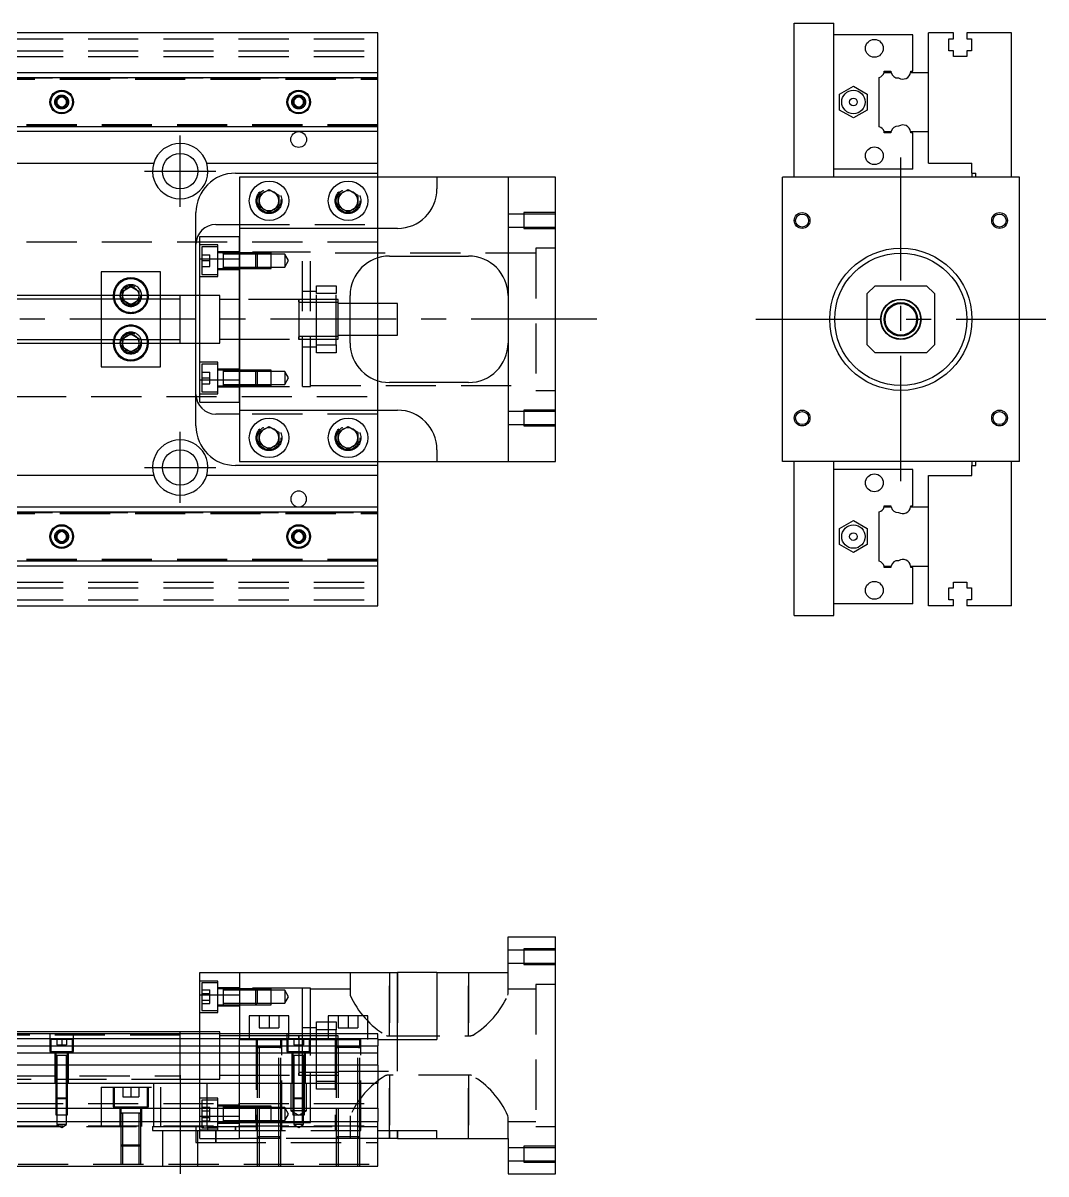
# Model space of a CAD drawing. Extents: x -12 to 509, y -257 to 77.
# Drawn here: x 250.2 to 509.2, y -216.3 to 75 of the extents above; entities that cross this region are included whole.
import ezdxf

# ---------------------------------------------------------------- set-up
doc = ezdxf.new("R2010")
doc.units = 0
doc.linetypes.add('CENTER', pattern=[50.8, 31.75, -6.35, 6.35, -6.35])
doc.linetypes.add('DASHED', pattern=[19.05, 12.7, -6.35])
doc.layers.get('0').update_dxf_attribs({"linetype": 'CONTINUOUS'})
doc.layers.add('CENTER', color=1, linetype='CENTER')

msp = doc.modelspace()

# ---------------------------------------------------------------- linework, layer by layer
at = {"color": 7, "linetype": 'CONTINUOUS'}
for p, q in [((445.44, 75), (455.44, 75)), ((445.44, 36), (445.44, 75)), ((455.44, 36), (455.44, 75)), ((340, 72.5), (245, 72.5)), ((340, 62.5), (340, 72.5)), ((475.44, 72), (455.44, 72)), ((475.44, 62.8), (475.44, 72)), ((479.44, 62.5), (479.44, 72.5)), ((485.74, 72.5), (479.44, 72.5)), ((484.59, 71), (485.74, 71)), ((484.59, 68), (484.59, 71)), ((485.74, 71), (485.74, 72.5)), ((489.14, 72.5), (489.14, 71)), ((500.44, 72.5), (489.14, 72.5)), ((489.14, 71), (490.29, 71)), ((490.29, 71), (490.29, 68)), ((500.44, 36), (500.44, 72.5)), ((485.74, 68), (484.59, 68)), ((485.74, 66.5), (485.74, 68)), ((489.14, 68), (489.14, 66.5)), ((490.29, 68), (489.14, 68)), ((489.14, 66.5), (485.74, 66.5)), ((245, 62.5), (340, 62.5)), ((245, 61.25), (340, 61.25)), ((340, 61.25), (340, 62.5)), ((340, 48.75), (340, 61.25)), ((466.94, 48.75), (466.94, 61.25)), ((468.19, 62.5), (469.96, 62.5)), ((468.23, 62.8), (469.94, 62.8)), ((474.91, 62.5), (479.44, 62.5)), ((474.94, 62.8), (475.44, 62.8)), ((479.44, 47.5), (479.44, 62.5)), ((479.44, 47.5), (479.44, 62.5)), ((456.94, 57.02), (460.44, 59.04)), ((460.44, 59.04), (463.94, 57.02)), ((258.75, 55.72), (260, 56.44)), ((258.75, 54.28), (258.75, 55.72)), ((260, 56.44), (261.25, 55.72)), ((261.25, 55.72), (261.25, 54.28)), ((318.75, 55.72), (320, 56.44)), ((318.75, 54.28), (318.75, 55.72)), ((320, 56.44), (321.25, 55.72)), ((321.25, 55.72), (321.25, 54.28)), ((456.94, 52.98), (456.94, 57.02)), ((463.94, 57.02), (463.94, 52.98)), ((260, 53.56), (258.75, 54.28)), ((261.25, 54.28), (260, 53.56)), ((320, 53.56), (318.75, 54.28)), ((321.25, 54.28), (320, 53.56)), ((460.44, 50.96), (456.94, 52.98)), ((463.94, 52.98), (460.44, 50.96)), ((340, 48.75), (245, 48.75)), ((340, 47.5), (245, 47.5)), ((340, 47.5), (340, 48.75)), ((340, 39.5), (340, 47.5)), ((468.19, 47.5), (469.96, 47.5)), ((469.94, 47.2), (468.23, 47.2)), ((474.91, 47.5), (479.44, 47.5)), ((475.44, 47.2), (474.94, 47.2)), ((475.44, 38), (475.44, 47.2)), ((479.44, 39.5), (479.44, 47.5)), ((245, 39.5), (283.29, 39.5)), ((296.71, 39.5), (340, 39.5)), ((340, 37), (340, 39.5)), ((475.44, 38), (455.44, 38)), ((479.44, 39.5), (490.44, 39.5)), ((490.44, 37), (490.44, 39.5)), ((304, 37), (340, 37)), ((305, 36), (305, 23)), ((355, 36), (305, 36)), ((340, 36), (340, 37)), ((355, 36), (355, 33)), ((373, 36), (355, 36)), ((373, 36), (373, -36)), ((385, 36), (373, 36)), ((385, -36), (385, 36)), ((442.44, -36), (442.44, 36)), ((502.44, 36), (442.44, 36)), ((490.44, 37), (491.44, 37)), ((490.44, 37), (490.44, 36)), ((491.44, 36), (491.44, 37)), ((502.44, -36), (502.44, 36)), ((310, 31.44), (312.5, 32.89)), ((312.5, 32.89), (315, 31.44)), ((330, 31.44), (332.5, 32.89)), ((332.5, 32.89), (335, 31.44)), ((310, 28.56), (310, 31.44)), ((315, 31.44), (315, 28.56)), ((330, 28.56), (330, 31.44)), ((335, 31.44), (335, 28.56)), ((294, 6), (294, 27)), ((312.5, 27.11), (310, 28.56)), ((315, 28.56), (312.5, 27.11)), ((332.5, 27.11), (330, 28.56)), ((335, 28.56), (332.5, 27.11)), ((299, 24), (305, 24)), ((295, 15.33), (295, 21)), ((295, 21), (305, 21)), ((305, 23), (305, 15.33)), ((345, 23), (305, 23)), ((295, 15.33), (305, 15.33)), ((295, -15.33), (295, 15.33)), ((305, -15.33), (305, 15.33)), ((305, 15.33), (305, -15.33)), ((340, 4), (340, 15.54)), ((343, 16), (363, 16)), ((270, 12), (270, 6)), ((285, 12), (270, 12)), ((285, 6), (285, 12)), ((290, 6), (245, 6)), ((275.5, 7.15), (277.5, 8.31)), ((275.5, 6), (275.5, 7.15)), ((277.5, 8.31), (279.5, 7.15)), ((279.5, 7.15), (279.5, 6)), ((290, -6), (290, 6)), ((290, 6), (290, 6)), ((295, 6), (290, 6)), ((290, 6), (290, 6)), ((333, -6), (333, 6)), ((465.94, 8.5), (463.94, 6.5)), ((463.94, -6.5), (463.94, 6.5)), ((465.94, 8.5), (478.94, 8.5)), ((480.94, 6.5), (478.94, 8.5)), ((480.94, 6.5), (480.94, -6.5)), ((345, 4), (333, 4)), ((345, 0), (345, 4)), ((345, -4), (345, 0)), ((333, -4), (345, -4)), ((340, -15.54), (340, -4)), ((245, -6), (290, -6)), ((270, -6), (270, -12)), ((275.5, -7.15), (275.5, -6)), ((277.5, -8.31), (275.5, -7.15)), ((279.5, -7.15), (277.5, -8.31)), ((279.5, -6), (279.5, -7.15)), ((285, -12), (285, -6)), ((290, -6), (290, -6)), ((290, -6), (290, -6)), ((290, -6), (295, -6)), ((294, -27), (294, -6)), ((463.94, -6.5), (465.94, -8.5)), ((478.94, -8.5), (465.94, -8.5)), ((478.94, -8.5), (480.94, -6.5)), ((270, -12), (285, -12)), ((295, -15.33), (305, -15.33)), ((295, -21), (295, -15.33)), ((305, -15.33), (305, -23)), ((363, -16), (343, -16)), ((295, -21), (305, -21)), ((305, -23), (345, -23)), ((305, -23), (305, -36)), ((305, -24), (299, -24)), ((310, -28.56), (312.5, -27.11)), ((310, -31.44), (310, -28.56)), ((312.5, -27.11), (315, -28.56)), ((315, -28.56), (315, -31.44)), ((330, -28.56), (332.5, -27.11)), ((330, -31.44), (330, -28.56)), ((332.5, -27.11), (335, -28.56)), ((335, -28.56), (335, -31.44)), ((312.5, -32.89), (310, -31.44)), ((315, -31.44), (312.5, -32.89)), ((332.5, -32.89), (330, -31.44)), ((335, -31.44), (332.5, -32.89)), ((355, -33), (355, -36)), ((340, -37), (304, -37)), ((305, -36), (355, -36)), ((340, -37), (340, -36)), ((340, -39.5), (340, -37)), ((355, -36), (373, -36)), ((373, -36), (385, -36)), ((502.44, -36), (442.44, -36)), ((445.44, -75), (445.44, -36)), ((455.44, -75), (455.44, -36)), ((490.44, -36), (490.44, -37)), ((490.44, -39.5), (490.44, -37)), ((490.44, -37), (491.44, -37)), ((491.44, -37), (491.44, -36)), ((500.44, -72.5), (500.44, -36)), ((283.29, -39.5), (245, -39.5)), ((340, -39.5), (296.71, -39.5)), ((340, -47.5), (340, -39.5)), ((475.44, -38), (455.44, -38)), ((475.44, -47.2), (475.44, -38)), ((479.44, -47.5), (479.44, -39.5)), ((479.44, -39.5), (490.44, -39.5)), ((245, -47.5), (340, -47.5)), ((245, -48.75), (340, -48.75)), ((340, -48.75), (340, -47.5)), ((340, -61.25), (340, -48.75)), ((466.94, -61.25), (466.94, -48.75)), ((468.19, -47.5), (469.96, -47.5)), ((468.23, -47.2), (469.94, -47.2)), ((474.91, -47.5), (479.44, -47.5)), ((474.94, -47.2), (475.44, -47.2)), ((479.44, -62.5), (479.44, -47.5)), ((479.44, -62.5), (479.44, -47.5)), ((456.94, -52.98), (460.44, -50.96)), ((460.44, -50.96), (463.94, -52.98)), ((258.75, -54.28), (260, -53.56)), ((258.75, -55.72), (258.75, -54.28)), ((260, -53.56), (261.25, -54.28)), ((261.25, -54.28), (261.25, -55.72)), ((318.75, -54.28), (320, -53.56)), ((318.75, -55.72), (318.75, -54.28)), ((320, -53.56), (321.25, -54.28)), ((321.25, -54.28), (321.25, -55.72)), ((456.94, -57.02), (456.94, -52.98)), ((463.94, -52.98), (463.94, -57.02)), ((260, -56.44), (258.75, -55.72)), ((261.25, -55.72), (260, -56.44)), ((320, -56.44), (318.75, -55.72)), ((321.25, -55.72), (320, -56.44)), ((460.44, -59.04), (456.94, -57.02)), ((463.94, -57.02), (460.44, -59.04)), ((340, -61.25), (245, -61.25)), ((340, -62.5), (245, -62.5)), ((340, -62.5), (340, -61.25)), ((340, -72.5), (340, -62.5)), ((468.19, -62.5), (469.96, -62.5)), ((469.94, -62.8), (468.23, -62.8)), ((474.91, -62.5), (479.44, -62.5)), ((475.44, -62.8), (474.94, -62.8)), ((475.44, -72), (475.44, -62.8)), ((479.44, -72.5), (479.44, -62.5)), ((485.74, -66.5), (489.14, -66.5)), ((485.74, -68), (485.74, -66.5)), ((489.14, -66.5), (489.14, -68)), ((484.59, -68), (485.74, -68)), ((484.59, -71), (484.59, -68)), ((489.14, -68), (490.29, -68)), ((490.29, -68), (490.29, -71)), ((245, -72.5), (340, -72.5)), ((475.44, -72), (455.44, -72)), ((485.74, -72.5), (479.44, -72.5)), ((485.74, -71), (484.59, -71)), ((485.74, -72.5), (485.74, -71)), ((489.14, -71), (489.14, -72.5)), ((490.29, -71), (489.14, -71)), ((500.44, -72.5), (489.14, -72.5)), ((445.44, -75), (455.44, -75)), ((373, -165.35), (373, -156.35)), ((373, -156.35), (385, -156.35)), ((385, -216.35), (385, -156.35)), ((295, -171.02), (295, -165.35)), ((295, -165.35), (305, -165.35)), ((305, -165.35), (345, -165.35)), ((305, -165.35), (305, -180.85)), ((345, -182.35), (345, -165.35)), ((355, -165.35), (345, -165.35)), ((355, -165.35), (355, -182.35)), ((355, -165.35), (373, -165.35)), ((295, -180.85), (295, -171.02)), ((295, -171.02), (305, -171.02)), ((317.5, -176.35), (307.5, -176.35)), ((307.5, -176.35), (307.5, -180.85)), ((317.5, -180.85), (317.5, -176.35)), ((337.5, -176.35), (327.5, -176.35)), ((327.5, -176.35), (327.5, -180.85)), ((337.5, -180.85), (337.5, -176.35)), ((290, -180.35), (240.5, -180.35)), ((290, -180.85), (290, -180.35)), ((290, -180.35), (290, -180.35)), ((295, -180.35), (290, -180.35)), ((290, -180.35), (290, -180.35)), ((340, -180.85), (240.5, -180.85)), ((340, -182.1), (240.5, -182.1)), ((321, -182.1), (320, -182.1)), ((324.5, -182.1), (321, -182.1)), ((327.5, -182.1), (324.5, -182.1)), ((329.5, -182.1), (327.5, -182.1)), ((330, -182.1), (329.5, -182.1)), ((340, -182.1), (340, -180.85)), ((340, -182.1), (340, -183.88)), ((340, -182.35), (355, -182.35)), ((240.5, -183.88), (340, -183.88)), ((340, -185.77), (240.5, -185.77)), ((340, -185.77), (340, -183.88)), ((340, -188.83), (340, -185.77)), ((340, -188.83), (240.5, -188.83)), ((340, -188.83), (340, -193.35)), ((0, -193.35), (340, -193.35)), ((340, -199.65), (340, -193.35)), ((0, -199.65), (340, -199.65)), ((340, -199.65), (340, -203.05)), ((0, -203.05), (340, -203.05)), ((340, -214.35), (340, -203.05)), ((340, -205.35), (355, -205.35)), ((345, -207.35), (345, -205.35)), ((355, -207.35), (355, -205.35)), ((345, -207.35), (340, -207.35)), ((345, -207.35), (355, -207.35)), ((355, -207.35), (373, -207.35)), ((373, -207.35), (373, -216.35)), ((0, -214.35), (340, -214.35)), ((373, -216.35), (385, -216.35))]:
    msp.add_line(p, q, dxfattribs=at)
at = {"color": 3, "linetype": 'DASHED'}
for p, q in [((0, 71), (340, 71)), ((0, 68), (340, 68)), ((0, 66.5), (340, 66.5)), ((240.5, 61.1), (340, 61.1)), ((240.5, 60.8), (340, 60.8)), ((245, 61.11), (340, 61.11)), ((258.5, 55), (258.52, 55.25)), ((318.5, 55), (318.52, 55.25)), ((340, 49.2), (240.5, 49.2)), ((340, 48.9), (240.5, 48.9)), ((340, 48.89), (245, 48.89)), ((340, 24), (340, 36)), ((315.48, 30.36), (315.5, 30)), ((329.5, 30), (329.52, 30.35)), ((377, 26.65), (373, 26.65)), ((377, 27), (377, 23)), ((385, 27), (377, 27)), ((385, 26.65), (377, 26.65)), ((305, 24), (340, 24)), ((340, 23), (340, 24)), ((373, 23.35), (377, 23.35)), ((377, 23.35), (385, 23.35)), ((305, 15.33), (305, 21)), ((340, 15.54), (340, 23)), ((377, 23), (385, 23)), ((340, 19.5), (76.97, 19.5)), ((299.5, 18.85), (295, 18.85)), ((295.5, 18.35), (295.5, 11.35)), ((299.5, 18.35), (295.5, 18.35)), ((299.5, 10.85), (299.5, 18.85)), ((380, 18), (380, -18)), ((385, 18), (380, 18)), ((295.5, 16.35), (297.5, 16.35)), ((295.5, 14.85), (297.5, 14.85)), ((297.5, 14.85), (297.5, 16.35)), ((297.5, 13.35), (297.5, 14.85)), ((305, 17.1), (299.5, 17.1)), ((300.9, 16.85), (299.5, 16.85)), ((300.9, 16.85), (300.89, 16.85)), ((300.9, 16.85), (300.9, 16.63)), ((300.9, 16.63), (300.9, 16.85)), ((305, 16.85), (300.9, 16.85)), ((300.9, 16.85), (300.9, 16.85)), ((300.9, 16.63), (300.9, 13.07)), ((305, 16.5), (300.9, 16.5)), ((321, 17), (305, 17)), ((309.15, 16.85), (305, 16.85)), ((309.15, 16.85), (305, 16.85)), ((309.5, 16.5), (305, 16.5)), ((309.15, 12.85), (309.15, 16.85)), ((313, 16.85), (309.15, 16.85)), ((309.5, 16.5), (309.15, 16.85)), ((309.5, 16.5), (309.5, 13.2)), ((313, 16.5), (309.5, 16.5)), ((313, 12.85), (313, 16.85)), ((316.5, 16.5), (313, 16.5)), ((316.5, 16.5), (316.5, 13.2)), ((317.45, 14.85), (316.5, 16.5)), ((316.5, 13.2), (317.45, 14.85)), ((321, -17), (321, 17)), ((323, 17), (321, 17)), ((323, -17), (323, 17)), ((380, 16.75), (323, 16.75)), ((340, 15.54), (340, 15.54)), ((295.5, 13.35), (297.5, 13.35)), ((299.5, 12.85), (300.9, 12.85)), ((299.5, 12.6), (305, 12.6)), ((300.89, 12.85), (300.9, 12.85)), ((300.9, 13.2), (305, 13.2)), ((300.9, 13.07), (300.9, 12.85)), ((300.9, 12.85), (300.9, 13.07)), ((300.9, 12.85), (305, 12.85)), ((300.9, 12.85), (300.9, 12.85)), ((305, 13.2), (309.5, 13.2)), ((305, 12.85), (309.15, 12.85)), ((305, 12.85), (309.15, 12.85)), ((309.15, 12.85), (309.5, 13.2)), ((309.15, 12.85), (313, 12.85)), ((309.5, 13.2), (313, 13.2)), ((313, 13.2), (316.5, 13.2)), ((295, 10.85), (299.5, 10.85)), ((295.5, 11.35), (299.5, 11.35)), ((270, 6), (270, 5.12)), ((275.5, 5.12), (275.5, 6)), ((279.5, 6), (279.5, 5.12)), ((279.98, 6.29), (280, 6)), ((285, 5.12), (285, 6)), ((294, -6), (294, 6)), ((300, 6), (295, 6)), ((300, 0), (300, 6)), ((324.5, 7), (321, 7)), ((324.5, 8.5), (329.5, 8.5)), ((324.5, 6.5), (324.5, 8.5)), ((329.5, 6.5), (324.5, 6.5)), ((324.5, -6.5), (324.5, 6.5)), ((329.5, 8.5), (329.5, 6.5)), ((329.5, -6.5), (329.5, 6.5)), ((270, 5.12), (270, -5.12)), ((275.5, 4.85), (275.5, 5.12)), ((277.5, 3.69), (275.5, 4.85)), ((279.5, 4.85), (277.5, 3.69)), ((279.5, 5.12), (279.5, 4.85)), ((285, -5.12), (285, 5.12)), ((305, 5), (300, 5)), ((320, 5), (305, 5)), ((329.5, 5), (319.99, 5)), ((320, 4.44), (320, 5)), ((320, 5), (320, 4.44)), ((320, 4.44), (320, -4.44)), ((329.5, 4.25), (320, 4.25)), ((330, 5), (329.5, 5)), ((330, 4.25), (329.5, 4.25)), ((330, 0), (330, 5)), ((333, 4), (330, 4)), ((340, -4), (340, 4)), ((300, -6), (300, 0)), ((330, -5), (330, 0)), ((270, -5.12), (270, -6)), ((275.5, -4.85), (277.5, -3.69)), ((275.5, -5.12), (275.5, -4.85)), ((275.5, -6), (275.5, -5.12)), ((277.5, -3.69), (279.5, -4.85)), ((279.5, -4.85), (279.5, -5.12)), ((279.5, -5.12), (279.5, -6)), ((279.98, -5.71), (280, -6)), ((285, -6), (285, -5.12)), ((300, -5), (305, -5)), ((305, -5), (320, -5)), ((319.99, -5), (329.5, -5)), ((320, -4.25), (329.5, -4.25)), ((320, -5), (320, -4.44)), ((320, -4.44), (320, -5)), ((320, -5), (320, -5)), ((329.5, -4.25), (330, -4.25)), ((329.5, -5), (330, -5)), ((330, -4), (333, -4)), ((290, -6), (290, -6)), ((295, -6), (300, -6)), ((321, -7), (324.5, -7)), ((324.5, -6.5), (329.5, -6.5)), ((324.5, -8.5), (324.5, -6.5)), ((329.5, -8.5), (324.5, -8.5)), ((329.5, -6.5), (329.5, -8.5)), ((299.5, -10.85), (295, -10.85)), ((295.5, -11.35), (295.5, -18.35)), ((299.5, -11.35), (295.5, -11.35)), ((299.5, -18.85), (299.5, -10.85)), ((295.5, -13.35), (297.5, -13.35)), ((297.5, -14.85), (297.5, -13.35)), ((305, -12.6), (299.5, -12.6)), ((300.9, -12.85), (299.5, -12.85)), ((300.9, -12.85), (300.89, -12.85)), ((300.9, -12.85), (300.9, -13.07)), ((300.9, -12.85), (300.9, -12.85)), ((305, -12.85), (300.9, -12.85)), ((300.9, -13.07), (300.9, -16.63)), ((305, -13.2), (300.9, -13.2)), ((309.15, -12.85), (305, -12.85)), ((309.15, -12.85), (305, -12.85)), ((309.5, -13.2), (305, -13.2)), ((309.15, -16.85), (309.15, -12.85)), ((313, -12.85), (309.15, -12.85)), ((309.5, -13.2), (309.15, -12.85)), ((309.5, -13.2), (309.5, -16.5)), ((313, -13.2), (309.5, -13.2)), ((313, -16.85), (313, -12.85)), ((316.5, -13.2), (313, -13.2)), ((316.5, -13.2), (316.5, -16.5)), ((317.45, -14.85), (316.5, -13.2)), ((295.5, -14.85), (297.5, -14.85)), ((295.5, -16.35), (297.5, -16.35)), ((297.5, -16.35), (297.5, -14.85)), ((299.5, -16.85), (300.9, -16.85)), ((299.5, -17.1), (305, -17.1)), ((300.89, -16.85), (300.9, -16.85)), ((300.9, -16.5), (305, -16.5)), ((300.9, -16.63), (300.9, -16.85)), ((300.9, -16.85), (300.9, -16.85)), ((300.9, -16.85), (305, -16.85)), ((305, -21), (305, -15.33)), ((305, -16.5), (309.5, -16.5)), ((305, -16.85), (309.15, -16.85)), ((305, -16.85), (309.15, -16.85)), ((305, -17), (321, -17)), ((309.15, -16.85), (309.5, -16.5)), ((309.15, -16.85), (313, -16.85)), ((309.5, -16.5), (313, -16.5)), ((313, -16.5), (316.5, -16.5)), ((316.5, -16.5), (317.45, -14.85)), ((321, -17), (323, -17)), ((323, -16.75), (380, -16.75)), ((340, -23), (340, -15.54)), ((340, -15.54), (340, -15.54)), ((76.97, -19.5), (340, -19.5)), ((295, -18.85), (299.5, -18.85)), ((295.5, -18.35), (299.5, -18.35)), ((380, -18), (385, -18)), ((340, -24), (340, -23)), ((377, -23), (377, -27)), ((385, -23), (377, -23)), ((340, -24), (305, -24)), ((340, -36), (340, -24)), ((377, -23.35), (373, -23.35)), ((385, -23.35), (377, -23.35)), ((373, -26.65), (377, -26.65)), ((377, -26.65), (385, -26.65)), ((377, -27), (385, -27)), ((309.5, -30), (309.52, -29.65)), ((329.5, -30), (329.52, -29.65)), ((240.5, -48.9), (340, -48.9)), ((240.5, -49.2), (340, -49.2)), ((245, -48.89), (340, -48.89)), ((258.5, -55), (258.52, -54.75)), ((321.48, -54.74), (321.5, -55)), ((340, -60.8), (240.5, -60.8)), ((340, -61.1), (240.5, -61.1)), ((340, -61.11), (245, -61.11)), ((0, -66.5), (340, -66.5)), ((0, -68), (340, -68)), ((0, -71), (340, -71)), ((377, -159.7), (373, -159.7)), ((377, -159.35), (377, -163.35)), ((385, -159.35), (377, -159.35)), ((385, -159.7), (377, -159.7)), ((373, -163), (377, -163)), ((377, -163), (385, -163)), ((333, -165.35), (333, -170.71)), ((343, -181.39), (343, -165.35)), ((343, -165.35), (343, -181.39)), ((345, -165.35), (345, -182.35)), ((363, -165.35), (363, -181.39)), ((363, -181.39), (363, -165.35)), ((373, -170.71), (373, -165.35)), ((377, -163.35), (385, -163.35)), ((299.5, -167.5), (295, -167.5)), ((295.5, -168), (295.5, -171.5)), ((299.5, -168), (295.5, -168)), ((299.5, -175.5), (299.5, -167.5)), ((380, -168.35), (380, -204.35)), ((385, -168.35), (380, -168.35)), ((295.5, -169.77), (297.5, -169.77)), ((295.5, -170.63), (297.5, -170.63)), ((295.5, -171.5), (295.5, -175)), ((297.5, -170.63), (297.5, -169.77)), ((297.5, -172.37), (297.5, -170.63)), ((305, -169.25), (299.5, -169.25)), ((300.9, -169.5), (299.5, -169.5)), ((300.9, -169.5), (300.89, -169.5)), ((300.9, -169.5), (300.9, -170.09)), ((300.9, -169.5), (300.9, -169.72)), ((305, -169.5), (300.9, -169.5)), ((300.9, -169.5), (300.9, -169.5)), ((300.9, -169.72), (300.9, -170.09)), ((305, -169.85), (300.9, -169.85)), ((300.9, -170.09), (300.9, -171.5)), ((300.9, -171.36), (300.9, -171.64)), ((300.9, -171.5), (300.9, -172.92)), ((321, -169.35), (305, -169.35)), ((309.15, -169.5), (305, -169.5)), ((309.15, -169.5), (305, -169.5)), ((309.5, -169.85), (305, -169.85)), ((309.15, -171.5), (309.15, -169.5)), ((313, -169.5), (309.15, -169.5)), ((309.5, -169.85), (309.15, -169.5)), ((309.15, -173.5), (309.15, -171.5)), ((309.5, -169.85), (309.5, -171.5)), ((313, -169.85), (309.5, -169.85)), ((309.5, -171.5), (309.5, -173.15)), ((313, -173.5), (313, -169.5)), ((316.5, -169.85), (313, -169.85)), ((316.5, -169.85), (316.5, -173.15)), ((317.45, -171.5), (316.5, -169.85)), ((316.5, -173.15), (317.45, -171.5)), ((321, -180.85), (321, -169.35)), ((323, -169.35), (321, -169.35)), ((323, -180.85), (323, -169.35)), ((333, -169.6), (323, -169.6)), ((333, -170.71), (333.04, -171.06)), ((372.96, -171.08), (373, -170.71)), ((380, -169.6), (373, -169.6)), ((295.5, -172.37), (297.5, -172.37)), ((295.5, -173.23), (297.5, -173.23)), ((297.5, -173.23), (297.5, -172.37)), ((299.5, -173.5), (300.9, -173.5)), ((299.5, -173.75), (305, -173.75)), ((300.89, -173.5), (300.9, -173.5)), ((300.9, -172.92), (300.9, -173.5)), ((300.9, -172.92), (300.9, -173.28)), ((300.9, -173.15), (305, -173.15)), ((300.9, -173.28), (300.9, -173.5)), ((300.9, -173.5), (305, -173.5)), ((300.9, -173.5), (300.9, -173.5)), ((305, -173.15), (309.5, -173.15)), ((305, -173.5), (309.15, -173.5)), ((305, -173.5), (309.15, -173.5)), ((309.15, -173.5), (309.5, -173.15)), ((309.15, -173.5), (313, -173.5)), ((309.5, -173.15), (313, -173.15)), ((313, -173.15), (316.5, -173.15)), ((295, -175.5), (299.5, -175.5)), ((295.5, -175), (299.5, -175)), ((310, -176.35), (310, -179.35)), ((312.5, -176.35), (312.5, -179.35)), ((315, -176.35), (315, -179.35)), ((330, -176.35), (330, -179.35)), ((332.5, -176.35), (332.5, -179.35)), ((335, -176.35), (335, -179.35)), ((290, -180.85), (290, -180.35)), ((300, -180.35), (295, -180.35)), ((300, -180.85), (300, -180.35)), ((310, -179.35), (312.5, -179.35)), ((312.5, -179.35), (315, -179.35)), ((324.5, -179.35), (321, -179.35)), ((324.5, -177.85), (327.5, -177.85)), ((324.5, -179.85), (324.5, -177.85)), ((327.5, -179.85), (324.5, -179.85)), ((324.5, -180.85), (324.5, -179.85)), ((327.5, -177.85), (329.5, -177.85)), ((329.5, -179.85), (327.5, -179.85)), ((329.5, -177.85), (329.5, -179.85)), ((329.5, -180.85), (329.5, -179.85)), ((330, -179.35), (332.5, -179.35)), ((332.5, -179.35), (335, -179.35)), ((290, -181.22), (55, -181.22)), ((257, -180.85), (257, -185.35)), ((262.75, -182.35), (257.25, -182.35)), ((257.25, -182.35), (257.25, -185.35)), ((258.75, -182.35), (258.75, -183.65)), ((260, -182.35), (260, -183.65)), ((261.25, -182.35), (261.25, -183.65)), ((262.75, -185.35), (262.75, -182.35)), ((263, -185.35), (263, -180.85)), ((290, -186.15), (290, -180.85)), ((295, -193.35), (295, -180.85)), ((300, -186.35), (300, -180.85)), ((305, -181.35), (300, -181.35)), ((305, -180.85), (305, -182.35)), ((307.5, -181.35), (305, -181.35)), ((305, -193.35), (305, -182.35)), ((305, -182.35), (317.25, -182.35)), ((307.5, -180.85), (307.5, -182.35)), ((317.5, -181.35), (307.5, -181.35)), ((309.25, -182.35), (309.25, -205.35)), ((309.5, -182.35), (309.5, -184.35)), ((315.5, -184.35), (315.5, -182.35)), ((315.75, -205.35), (315.75, -182.35)), ((317, -180.85), (317, -185.35)), ((322.75, -182.35), (317.25, -182.35)), ((317.25, -182.35), (317.25, -185.35)), ((317.5, -182.35), (317.5, -180.85)), ((320, -181.35), (317.5, -181.35)), ((318.75, -182.35), (318.75, -183.65)), ((320, -181.35), (319.99, -181.35)), ((320, -181.35), (320, -181.91)), ((320, -181.91), (320, -181.35)), ((320, -181.35), (320, -181.35)), ((320, -181.35), (320, -181.35)), ((321, -181.35), (320, -181.35)), ((320, -181.91), (320, -182.25)), ((320, -182.35), (320, -183.65)), ((321, -182.35), (321, -180.85)), ((324.5, -181.35), (321, -181.35)), ((321, -185.35), (321, -182.35)), ((321.25, -182.35), (321.25, -183.65)), ((322.75, -182.35), (340, -182.35)), ((322.75, -185.35), (322.75, -182.35)), ((323, -185.35), (323, -180.85)), ((324.5, -182.35), (324.5, -180.85)), ((327.5, -181.35), (324.5, -181.35)), ((324.5, -192.85), (324.5, -182.35)), ((327.5, -180.85), (327.5, -182.35)), ((329.5, -181.35), (327.5, -181.35)), ((329.25, -182.35), (329.25, -205.35)), ((329.5, -182.35), (329.5, -180.85)), ((330, -181.35), (329.5, -181.35)), ((329.5, -182.35), (329.5, -184.35)), ((330, -182.35), (330, -181.35)), ((330, -184.35), (330, -182.35)), ((335.5, -184.35), (335.5, -182.35)), ((335.75, -205.35), (335.75, -182.35)), ((337.5, -182.35), (337.5, -180.85)), ((342.17, -181.28), (342.44, -181.34)), ((342.44, -181.34), (342.72, -181.38)), ((342.72, -181.38), (343, -181.39)), ((343, -181.39), (363, -181.39)), ((345, -190.35), (345, -182.35)), ((257, -185.35), (263, -185.35)), ((258.25, -185.35), (258.25, -193.35)), ((258.5, -185.35), (258.5, -186.35)), ((258.5, -186.34), (258.5, -186.35)), ((258.62, -186.35), (258.5, -186.35)), ((258.5, -186.35), (258.5, -193.35)), ((258.5, -186.35), (258.5, -186.35)), ((261.25, -186.35), (258.62, -186.35)), ((258.75, -183.65), (260, -183.65)), ((258.75, -186.35), (258.75, -193.35)), ((260, -183.65), (261.25, -183.65)), ((261.25, -193.35), (261.25, -186.35)), ((261.5, -186.35), (261.5, -185.35)), ((261.5, -186.35), (261.5, -186.34)), ((261.5, -193.35), (261.5, -186.35)), ((261.5, -186.35), (261.5, -186.35)), ((261.75, -193.35), (261.75, -185.35)), ((290, -186.55), (290, -186.15)), ((300, -192.35), (300, -186.35)), ((309.5, -184.34), (309.5, -184.35)), ((309.5, -184.35), (309.85, -184.35)), ((309.85, -184.35), (309.5, -184.35)), ((309.5, -184.35), (309.5, -184.35)), ((309.5, -184.35), (309.5, -199.65)), ((315.15, -184.35), (309.85, -184.35)), ((310, -184.35), (310, -199.65)), ((315, -199.65), (315, -184.35)), ((315.15, -184.35), (315.5, -184.35)), ((315.5, -184.35), (315.15, -184.35)), ((315.5, -184.35), (315.5, -184.34)), ((315.5, -184.35), (315.5, -184.35)), ((315.5, -199.65), (315.5, -184.35)), ((317, -185.35), (323, -185.35)), ((318.25, -185.35), (318.25, -193.35)), ((318.5, -185.35), (318.5, -186.35)), ((318.5, -186.34), (318.5, -186.35)), ((318.62, -186.35), (318.5, -186.35)), ((318.5, -186.35), (318.5, -186.35)), ((318.5, -186.35), (318.5, -193.35)), ((320, -186.35), (318.62, -186.35)), ((318.75, -183.65), (320, -183.65)), ((318.75, -186.35), (318.75, -193.35)), ((320, -183.65), (321.25, -183.65)), ((320, -183.75), (320, -185.35)), ((320, -185.35), (320, -186.15)), ((320, -186.35), (320, -186.15)), ((320, -186.15), (320, -186.35)), ((320, -186.55), (320, -186.35)), ((321.38, -186.35), (320, -186.35)), ((320, -186.35), (320, -186.55)), ((321, -186.35), (321, -185.35)), ((321, -197.35), (321, -186.35)), ((321.25, -193.35), (321.25, -186.35)), ((321.5, -186.35), (321.38, -186.35)), ((321.5, -186.35), (321.5, -185.35)), ((321.5, -186.35), (321.5, -186.34)), ((321.5, -186.35), (321.5, -186.35)), ((321.5, -193.35), (321.5, -186.35)), ((321.75, -193.35), (321.75, -185.35)), ((323, -186.35), (323, -185.35)), ((323, -203.35), (323, -186.35)), ((329.5, -184.34), (329.5, -184.35)), ((329.5, -184.35), (329.85, -184.35)), ((329.85, -184.35), (329.5, -184.35)), ((329.5, -184.35), (329.5, -199.65)), ((329.5, -184.35), (329.5, -184.35)), ((335.15, -184.35), (329.85, -184.35)), ((330, -184.35), (330, -199.65)), ((335, -199.65), (335, -184.35)), ((335.15, -184.35), (335.5, -184.35)), ((335.5, -184.35), (335.15, -184.35)), ((335.5, -184.35), (335.5, -184.34)), ((335.5, -199.65), (335.5, -184.35)), ((335.5, -184.35), (335.5, -184.35)), ((290, -192.35), (290, -186.55)), ((320, -186.55), (320, -190.79)), ((55, -191.47), (290, -191.47)), ((300, -191.35), (305, -191.35)), ((305, -191.35), (320, -191.35)), ((319.99, -191.35), (329.5, -191.35)), ((320, -190.6), (330, -190.6)), ((320, -191.35), (320, -190.79)), ((320, -190.79), (320, -191.35)), ((320, -191.35), (320, -191.35)), ((320, -191.35), (329.5, -191.35)), ((329.5, -191.35), (330, -191.35)), ((330, -190.35), (345, -190.35)), ((363, -191.31), (343, -191.31)), ((343, -207.35), (343, -191.31)), ((343, -191.31), (343, -205.35)), ((363, -191.31), (363, -207.35)), ((363, -207.35), (363, -191.31)), ((363.28, -191.32), (363, -191.31)), ((363.56, -191.36), (363.28, -191.32)), ((363.83, -191.42), (363.56, -191.36)), ((201.5, -192.35), (290, -192.35)), ((258.5, -193.35), (258.5, -197.1)), ((258.5, -193.35), (258.5, -197.1)), ((258.75, -193.35), (258.75, -197.35)), ((261.25, -197.35), (261.25, -193.35)), ((261.5, -197.1), (261.5, -193.35)), ((261.5, -197.1), (261.5, -193.35)), ((270, -194.35), (285, -194.35)), ((270, -194.35), (270, -199.65)), ((273, -194.35), (273, -199.35)), ((273.25, -194.35), (273.25, -199.35)), ((275.5, -194.35), (275.5, -196.85)), ((277.5, -194.35), (277.5, -196.85)), ((279.5, -194.35), (279.5, -196.85)), ((281.75, -199.35), (281.75, -194.35)), ((282, -199.35), (282, -194.35)), ((283.29, -204.35), (283.29, -193.35)), ((285, -194.35), (285, -199.65)), ((290, -192.35), (290, -192.35)), ((290, -192.35), (290, -192.35)), ((290, -192.35), (290, -192.35)), ((290, -192.35), (295, -192.35)), ((295, -192.35), (300, -192.35)), ((295, -199.65), (295, -193.35)), ((296.71, -193.35), (296.71, -204.35)), ((305, -199.65), (305, -193.35)), ((318, -193.35), (318, -200.35)), ((318.5, -193.35), (318.5, -197.1)), ((318.5, -193.35), (318.5, -197.1)), ((318.75, -193.35), (318.75, -197.35)), ((321.25, -197.35), (321.25, -193.35)), ((321.5, -197.1), (321.5, -193.35)), ((321.5, -197.1), (321.5, -193.35)), ((322, -200.35), (322, -193.35)), ((324.5, -192.85), (329.5, -192.85)), ((324.5, -194.85), (324.5, -192.85)), ((329.5, -194.85), (324.5, -194.85)), ((258.5, -197.1), (261.5, -197.1)), ((258.5, -197.1), (258.5, -199.65)), ((258.5, -197.1), (258.75, -197.35)), ((261.25, -197.35), (258.75, -197.35)), ((258.75, -197.35), (258.75, -201.35)), ((261.25, -197.35), (261.5, -197.1)), ((261.25, -201.35), (261.25, -197.35)), ((261.5, -199.65), (261.5, -197.1)), ((275.5, -196.85), (277.5, -196.85)), ((277.5, -196.85), (279.5, -196.85)), ((299.5, -197.2), (295, -197.2)), ((295.5, -197.7), (295.5, -199.65)), ((299.5, -197.7), (295.5, -197.7)), ((299.5, -205.2), (299.5, -197.2)), ((318.5, -197.1), (321.5, -197.1)), ((318.5, -197.1), (318.5, -199.65)), ((318.5, -197.1), (318.75, -197.35)), ((321.25, -197.35), (318.75, -197.35)), ((318.75, -197.35), (318.75, -201.35)), ((321, -199.65), (321, -197.35)), ((321.25, -197.35), (321.5, -197.1)), ((321.25, -201.35), (321.25, -197.35)), ((321.5, -199.65), (321.5, -197.1)), ((0, -198.5), (340, -198.5)), ((258.5, -199.65), (258.5, -201.35)), ((261.5, -201.35), (261.5, -199.65)), ((270, -199.65), (270, -203.05)), ((273, -199.35), (282, -199.35)), ((274.75, -199.35), (274.75, -204.35)), ((275, -199.35), (275, -199.65)), ((275, -199.65), (275, -200.95)), ((275, -200.94), (275, -200.95)), ((275, -200.95), (275.26, -200.95)), ((275.26, -200.95), (275, -200.95)), ((275, -200.95), (275, -203.05)), ((275, -200.95), (275, -200.95)), ((279.74, -200.95), (275.26, -200.95)), ((275.4, -200.95), (275.4, -203.05)), ((279.6, -203.05), (279.6, -200.95)), ((279.74, -200.95), (280, -200.95)), ((280, -200.95), (279.74, -200.95)), ((280, -199.65), (280, -199.35)), ((280, -200.95), (280, -199.65)), ((280, -200.95), (280, -200.94)), ((280, -203.05), (280, -200.95)), ((280, -200.95), (280, -200.95)), ((280.25, -204.35), (280.25, -199.35)), ((285, -199.65), (285, -203.05)), ((295, -201.68), (295, -199.65)), ((295.5, -199.47), (297.5, -199.47)), ((295.5, -199.65), (295.5, -201.2)), ((295.5, -200.33), (297.5, -200.33)), ((297.5, -200.33), (297.5, -199.47)), ((297.5, -202.07), (297.5, -200.33)), ((305, -198.95), (299.5, -198.95)), ((300.9, -199.2), (299.5, -199.2)), ((300.9, -199.2), (300.89, -199.2)), ((300.9, -199.2), (300.9, -199.55)), ((300.9, -199.2), (300.9, -199.42)), ((300.9, -199.2), (300.9, -199.2)), ((305, -199.2), (300.9, -199.2)), ((300.9, -199.42), (300.9, -199.65)), ((300.9, -199.55), (300.9, -199.65)), ((305, -199.55), (300.9, -199.55)), ((300.9, -199.65), (300.9, -201.2)), ((309.15, -199.2), (305, -199.2)), ((309.15, -199.2), (305, -199.2)), ((309.5, -199.55), (305, -199.55)), ((305, -203.05), (305, -199.65)), ((309.15, -199.65), (309.15, -199.2)), ((309.5, -199.2), (309.15, -199.2)), ((309.5, -199.55), (309.15, -199.2)), ((309.15, -201.2), (309.15, -199.65)), ((310, -199.2), (309.5, -199.2)), ((313, -199.55), (309.5, -199.55)), ((309.5, -199.65), (309.5, -203.05)), ((313, -199.2), (310, -199.2)), ((310, -199.65), (310, -203.05)), ((313, -199.65), (313, -199.2)), ((316.5, -199.55), (313, -199.55)), ((313, -203.05), (313, -199.65)), ((315, -203.05), (315, -199.65)), ((315.5, -203.05), (315.5, -199.65)), ((316.5, -199.55), (316.5, -202.85)), ((317.45, -201.2), (316.5, -199.55)), ((322, -200.35), (318, -200.35)), ((318, -200.35), (320, -201.5)), ((318.5, -199.65), (318.5, -201.35)), ((320, -201.5), (322, -200.35)), ((321, -201.35), (321, -199.65)), ((321.5, -201.35), (321.5, -199.65)), ((329.5, -199.65), (329.5, -203.05)), ((330, -199.65), (330, -203.05)), ((335, -203.05), (335, -199.65)), ((335.5, -203.05), (335.5, -199.65)), ((258.5, -201.35), (261.5, -201.35)), ((258.75, -201.35), (258.75, -203.85)), ((261.25, -203.85), (258.75, -203.85)), ((258.75, -203.85), (260, -204.57)), ((260, -204.57), (261.25, -203.85)), ((261.25, -203.85), (261.25, -201.35)), ((270, -203.05), (270, -204.35)), ((275, -203.05), (275, -204.35)), ((275.4, -203.05), (275.4, -204.35)), ((279.6, -204.35), (279.6, -203.05)), ((280, -204.35), (280, -203.05)), ((285, -203.05), (285, -204.35)), ((295, -201.68), (305, -201.68)), ((295, -203.05), (295, -201.68)), ((295, -204.35), (295, -203.05)), ((295.5, -201.2), (295.5, -203.05)), ((295.5, -202.07), (297.5, -202.07)), ((295.5, -202.93), (297.5, -202.93)), ((295.5, -203.05), (295.5, -204.35)), ((297.5, -202.93), (297.5, -202.07)), ((299.5, -203.2), (300.9, -203.2)), ((299.5, -203.45), (305, -203.45)), ((300.89, -203.2), (305, -203.2)), ((300.9, -201.07), (300.9, -201.33)), ((300.9, -201.2), (300.9, -203.2)), ((300.9, -201.2), (300.9, -202.98)), ((300.9, -201.33), (300.9, -202.85)), ((300.9, -202.85), (300.9, -203.05)), ((300.9, -202.85), (305, -202.85)), ((300.9, -203.2), (300.9, -202.98)), ((300.9, -202.98), (300.9, -203.05)), ((300.9, -202.98), (300.9, -203.05)), ((300.9, -203.05), (300.9, -203.2)), ((300.9, -203.05), (300.9, -203.2)), ((300.9, -203.05), (300.9, -203.2)), ((305, -202.85), (309.5, -202.85)), ((305, -205.35), (305, -203.05)), ((305, -203.2), (309.15, -203.2)), ((305, -203.2), (309.15, -203.2)), ((305, -203.35), (309.5, -203.35)), ((309.15, -203.05), (309.15, -201.2)), ((309.15, -203.2), (309.15, -203.05)), ((309.15, -203.2), (309.3, -203.05)), ((309.15, -203.2), (309.5, -203.2)), ((309.3, -203.05), (309.5, -202.85)), ((309.5, -202.85), (313, -202.85)), ((309.5, -203.05), (309.5, -205.35)), ((309.5, -203.2), (310, -203.2)), ((309.5, -203.35), (310, -203.35)), ((310, -203.05), (310, -205.35)), ((310, -203.2), (313, -203.2)), ((310, -203.35), (315, -203.35)), ((313, -202.85), (316.5, -202.85)), ((313, -203.2), (313, -203.05)), ((315, -205.35), (315, -203.05)), ((315, -203.35), (315.5, -203.35)), ((315.5, -205.35), (315.5, -203.05)), ((315.5, -203.35), (321, -203.35)), ((316.5, -202.85), (317.45, -201.2)), ((318.5, -201.35), (321.5, -201.35)), ((318.75, -201.35), (318.75, -203.85)), ((321.25, -203.85), (318.75, -203.85)), ((318.75, -203.85), (320, -204.57)), ((320, -204.57), (321.25, -203.85)), ((321, -203.05), (321, -201.35)), ((321, -203.35), (321, -203.05)), ((321, -203.35), (323, -203.35)), ((321.25, -203.85), (321.25, -201.35)), ((323, -203.1), (333, -203.1)), ((329.5, -203.05), (329.5, -205.35)), ((330, -203.05), (330, -205.35)), ((333.04, -201.62), (333, -201.99)), ((333, -201.99), (333, -207.35)), ((335, -205.35), (335, -203.05)), ((335.5, -205.35), (335.5, -203.05)), ((373, -201.99), (372.96, -201.64)), ((373, -207.35), (373, -201.99)), ((373, -203.1), (380, -203.1)), ((0, -204.2), (340, -204.2)), ((56.71, -204.35), (283.29, -204.35)), ((275, -204.35), (275, -208.95)), ((275, -204.35), (275, -208.95)), ((275.4, -204.35), (275.4, -209.35)), ((279.6, -209.35), (279.6, -204.35)), ((280, -208.95), (280, -204.35)), ((280, -208.95), (280, -204.35)), ((283, -204.35), (297, -204.35)), ((283, -204.35), (283, -205.35)), ((283, -205.35), (297, -205.35)), ((283.29, -204.35), (296.71, -204.35)), ((285.5, -205.35), (285.5, -214.35)), ((294, -204.35), (294, -205.35)), ((294, -205.35), (304, -205.35)), ((294, -205.35), (294, -208.35)), ((294.5, -214.35), (294.5, -205.35)), ((295, -207.35), (295, -204.35)), ((295, -205.2), (299.5, -205.2)), ((295.5, -204.35), (295.5, -204.7)), ((295.5, -204.7), (299.5, -204.7)), ((296.71, -204.35), (340, -204.35)), ((297, -205.35), (297, -204.35)), ((299, -208.35), (299, -205.35)), ((299, -205.35), (299, -207.35)), ((304, -205.35), (304, -204.35)), ((304, -204.35), (304, -205.35)), ((304, -205.35), (340, -205.35)), ((305, -207.35), (305, -205.35)), ((309.5, -205.35), (309.5, -206.85)), ((309.5, -205.35), (309.5, -206.85)), ((309.5, -206.85), (315.5, -206.85)), ((309.5, -206.85), (309.5, -214.35)), ((309.5, -206.85), (310, -207.35)), ((310, -205.35), (310, -207.35)), ((315, -207.35), (315, -205.35)), ((315, -207.35), (315.5, -206.85)), ((315.5, -206.85), (315.5, -205.35)), ((315.5, -206.85), (315.5, -205.35)), ((315.5, -214.35), (315.5, -206.85)), ((329.5, -205.35), (329.5, -206.85)), ((329.5, -205.35), (329.5, -206.85)), ((329.5, -206.85), (335.5, -206.85)), ((329.5, -206.85), (329.5, -214.35)), ((329.5, -206.85), (330, -207.35)), ((330, -205.35), (330, -207.35)), ((335, -207.35), (335, -205.35)), ((335, -207.35), (335.5, -206.85)), ((335.5, -206.85), (335.5, -205.35)), ((335.5, -206.85), (335.5, -205.35)), ((335.5, -214.35), (335.5, -206.85)), ((343, -205.35), (343, -207.35)), ((345, -205.35), (345, -207.35)), ((380, -204.35), (385, -204.35)), ((275, -208.95), (280, -208.95)), ((275, -208.95), (275, -213.85)), ((275, -208.95), (275.4, -209.35)), ((279.6, -209.35), (275.4, -209.35)), ((275.4, -209.35), (275.4, -213.85)), ((279.6, -209.35), (280, -208.95)), ((279.6, -213.85), (279.6, -209.35)), ((280, -213.85), (280, -208.95)), ((294, -208.35), (299, -208.35)), ((295, -207.35), (305, -207.35)), ((299, -207.35), (299, -208.35)), ((299, -208.35), (340, -208.35)), ((309.5, -207.35), (305, -207.35)), ((310, -207.35), (309.5, -207.35)), ((315, -207.35), (310, -207.35)), ((310, -207.35), (310, -214.35)), ((315.5, -207.35), (315, -207.35)), ((315, -214.35), (315, -207.35)), ((329.5, -207.35), (315.5, -207.35)), ((330, -207.35), (329.5, -207.35)), ((335, -207.35), (330, -207.35)), ((330, -207.35), (330, -214.35)), ((335.5, -207.35), (335, -207.35)), ((335, -214.35), (335, -207.35)), ((340, -207.35), (335.5, -207.35)), ((377, -209.7), (373, -209.7)), ((377, -209.35), (377, -213.35)), ((385, -209.35), (377, -209.35)), ((385, -209.7), (377, -209.7)), ((77.5, -213.85), (340, -213.85)), ((373, -213), (377, -213)), ((377, -213), (385, -213)), ((377, -213.35), (385, -213.35))]:
    msp.add_line(p, q, dxfattribs=at)
at = {"color": 3, "linetype": 'CONTINUOUS'}
for p, q in [((290, 5.12), (245, 5.12)), ((245, -5.12), (290, -5.12))]:
    msp.add_line(p, q, dxfattribs=at)
at = {"color": 7, "linetype": 'CONTINUOUS'}
for centre, radius in [((465.74, 68.6), 2.25), ((260, 55), 3), ((260, 55), 2.75), ((320, 55), 3), ((320, 55), 2.75), ((460.44, 55), 2.97), ((460.44, 55), 0.97), ((320, 45.5), 2), ((290, 37.5), 4.5), ((465.74, 41.4), 2.25), ((312.5, 30), 5), ((332.5, 30), 5), ((447.44, 25), 1.65), ((497.44, 25), 1.65), ((472.44, 0), 18), ((472.44, 0), 16.75), ((472.44, 0), 5.12), ((472.44, 0), 5), ((472.44, 0), 4.25), ((472.44, 0), 4), ((312.5, -30), 5), ((332.5, -30), 5), ((447.44, -25), 1.65), ((497.44, -25), 1.65), ((290, -37.5), 4.5), ((465.74, -41.4), 2.25), ((260, -55), 3), ((260, -55), 2.75), ((320, -55), 3), ((320, -55), 2.75), ((460.44, -55), 2.97), ((460.44, -55), 0.97), ((465.74, -68.6), 2.25)]:
    msp.add_circle(centre, radius, dxfattribs=at)
at = {"color": 3, "linetype": 'DASHED'}
for centre, radius in [((260, 55), 1.75), ((260, 55), 1.5), ((320, 55), 1.75), ((320, 55), 1.5), ((312.5, 30), 3.25), ((312.5, 30), 3), ((332.5, 30), 3.25), ((332.5, 30), 3), ((277.5, 6), 2.5), ((277.5, -6), 2.5), ((312.5, -30), 3.25), ((312.5, -30), 3), ((332.5, -30), 3.25), ((332.5, -30), 3), ((260, -55), 1.75), ((260, -55), 1.5), ((320, -55), 1.75), ((320, -55), 1.5)]:
    msp.add_circle(centre, radius, dxfattribs=at)
at = {"color": 3, "linetype": 'CONTINUOUS'}
for centre in [(447.44, 25), (497.44, 25), (447.44, -25), (497.44, -25)]:
    msp.add_circle(centre, 2, dxfattribs=at)
at = {"color": 7, "linetype": 'CONTINUOUS'}
for centre, radius, start, end in [((466.54, 62.9), 1.7, 283.609, 346.391), ((466.54, 62.9), 1.7, 346.391, 356.6277), ((471.64, 62.8), 1.7, 180, 190.1642), ((471.64, 62.8), 1.7, 190.1642, 277.5402), ((472.94, 62.8), 2, 237.421, 351.3731), ((472.94, 62.8), 2, 351.3731, 0), ((260, 55), 1.25, 120, 180), ((260, 55), 1.25, 60, 120), ((260, 55), 1.25, 0, 60), ((320, 55), 1.25, 120, 180), ((320, 55), 1.25, 60, 120), ((320, 55), 1.25, 0, 60), ((260, 55), 1.25, 180, 240), ((260, 55), 1.25, 240, 300), ((260, 55), 1.25, 300, 0), ((320, 55), 1.25, 180, 240), ((320, 55), 1.25, 240, 300), ((320, 55), 1.25, 300, 0), ((466.54, 47.1), 1.7, 13.609, 76.391), ((466.54, 47.1), 1.7, 3.3723, 13.609), ((471.64, 47.2), 1.7, 169.8358, 180), ((471.64, 47.2), 1.7, 82.4598, 169.8358), ((472.94, 47.2), 2, 8.6269, 122.579), ((472.94, 47.2), 2, 0, 8.6269), ((290, 37.5), 7, 16.6016, 163.3984), ((290, 37.5), 7, 163.3984, 16.6016), ((304, 27), 10, 90, 180), ((312.5, 30), 2.5, 120, 180), ((312.5, 30), 2.5, 60, 120), ((312.5, 30), 2.5, 0, 60), ((332.5, 30), 2.5, 120, 180), ((332.5, 30), 2.5, 60, 120), ((332.5, 30), 2.5, 0, 60), ((345, 33), 10, 270, 0), ((312.5, 30), 2.5, 180, 240), ((312.5, 30), 2.5, 300, 0), ((332.5, 30), 2.5, 180, 240), ((332.5, 30), 2.5, 300, 0), ((312.5, 30), 2.5, 240, 300), ((332.5, 30), 2.5, 240, 300), ((299, 19), 5, 90, 180), ((343, 6), 10, 90, 180), ((363, 6), 10, 0, 90), ((277.5, 6), 4.5, 0, 180), ((277.5, 6), 4.25, 0, 180), ((277.5, 6), 2.1, 162.2472, 180), ((277.5, 6), 2.1, 137.7528, 162.2472), ((277.5, 6), 2.1, 102.2472, 137.7528), ((277.5, 6), 2.1, 77.7528, 102.2472), ((277.5, 6), 2.1, 42.2472, 77.7528), ((277.5, 6), 2.1, 17.7528, 42.2472), ((277.5, 6), 2.1, 0, 17.7528), ((277.5, -6), 4.5, 180, 0), ((277.5, -6), 4.25, 180, 0), ((277.5, -6), 2.1, 180, 197.7528), ((277.5, -6), 2.1, 197.7528, 222.2472), ((277.5, -6), 2.1, 222.2472, 257.7528), ((277.5, -6), 2.1, 257.7528, 282.2472), ((277.5, -6), 2.1, 282.2472, 317.7528), ((277.5, -6), 2.1, 317.7528, 342.2472), ((277.5, -6), 2.1, 342.2472, 0), ((343, -6), 10, 180, 270), ((363, -6), 10, 270, 0), ((299, -19), 5, 180, 270), ((345, -33), 10, 0, 90), ((304, -27), 10, 180, 270), ((312.5, -30), 2.5, 120, 180), ((312.5, -30), 2.5, 60, 120), ((312.5, -30), 2.5, 0, 60), ((332.5, -30), 2.5, 120, 180), ((332.5, -30), 2.5, 60, 120), ((332.5, -30), 2.5, 0, 60), ((290, -37.5), 7, 343.3984, 196.6016), ((312.5, -30), 2.5, 180, 240), ((312.5, -30), 2.5, 300, 0), ((332.5, -30), 2.5, 180, 240), ((332.5, -30), 2.5, 300, 0), ((312.5, -30), 2.5, 240, 300), ((332.5, -30), 2.5, 240, 300), ((290, -37.5), 7, 196.6016, 343.3984), ((320, -45.5), 2, 90, 270), ((320, -45.5), 2, 270, 90), ((466.54, -47.1), 1.7, 283.609, 346.391), ((466.54, -47.1), 1.7, 346.391, 356.6277), ((471.64, -47.2), 1.7, 180, 190.1642), ((471.64, -47.2), 1.7, 190.1642, 277.5402), ((472.94, -47.2), 2, 237.421, 351.3731), ((472.94, -47.2), 2, 351.3731, 0), ((260, -55), 1.25, 120, 180), ((260, -55), 1.25, 180, 240), ((260, -55), 1.25, 60, 120), ((260, -55), 1.25, 0, 60), ((260, -55), 1.25, 300, 0), ((320, -55), 1.25, 120, 180), ((320, -55), 1.25, 180, 240), ((320, -55), 1.25, 60, 120), ((320, -55), 1.25, 0, 60), ((320, -55), 1.25, 300, 0), ((260, -55), 1.25, 240, 300), ((320, -55), 1.25, 240, 300), ((471.64, -62.8), 1.7, 82.4598, 169.8358), ((472.94, -62.8), 2, 8.6269, 122.579), ((466.54, -62.9), 1.7, 13.609, 76.391), ((466.54, -62.9), 1.7, 3.3723, 13.609), ((471.64, -62.8), 1.7, 169.8358, 180), ((472.94, -62.8), 2, 0, 8.6269)]:
    msp.add_arc(centre, radius, start, end, dxfattribs=at)
at = {"color": 3, "linetype": 'DASHED'}
for centre, radius, start, end in [((277.5, 6), 2.75, 0, 180), ((277.5, 6), 4.5, 180, 191.2123), ((277.5, 6), 4.25, 180, 191.8812), ((277.5, 6), 2.75, 180, 198.553), ((277.5, 6), 2.1, 180, 197.7528), ((277.5, 6), 2.1, 342.2472, 0), ((277.5, 6), 2.75, 341.447, 0), ((277.5, 6), 4.25, 348.1188, 0), ((277.5, 6), 4.5, 348.7877, 0), ((277.5, 6), 4.5, 191.2123, 348.7877), ((277.5, 6), 4.25, 191.8812, 348.1188), ((277.5, 6), 2.75, 198.553, 341.447), ((277.5, 6), 2.1, 197.7528, 204.6243), ((277.5, 6), 2.1, 204.6243, 222.2472), ((277.5, 6), 2.1, 222.2472, 257.7528), ((277.5, 6), 2.1, 257.7528, 282.2472), ((277.5, 6), 2.1, 282.2472, 317.7528), ((277.5, 6), 2.1, 317.7528, 335.3757), ((277.5, 6), 2.1, 335.3757, 342.2472), ((277.5, -6), 4.5, 11.2123, 168.7877), ((277.5, -6), 4.25, 11.8812, 168.1188), ((277.5, -6), 4.5, 168.7877, 180), ((277.5, -6), 4.25, 168.1188, 180), ((277.5, -6), 2.75, 161.447, 180), ((277.5, -6), 2.75, 18.553, 161.447), ((277.5, -6), 2.1, 162.2472, 180), ((277.5, -6), 2.1, 155.3757, 162.2472), ((277.5, -6), 2.1, 137.7528, 155.3757), ((277.5, -6), 2.1, 102.2472, 137.7528), ((277.5, -6), 2.1, 77.7528, 102.2472), ((277.5, -6), 2.1, 42.2472, 77.7528), ((277.5, -6), 2.1, 24.6243, 42.2472), ((277.5, -6), 2.1, 17.7528, 24.6243), ((277.5, -6), 2.1, 0, 17.7528), ((277.5, -6), 2.75, 0, 18.553), ((277.5, -6), 4.25, 0, 11.8812), ((277.5, -6), 4.5, 0, 11.2123), ((277.5, -6), 2.75, 180, 0), ((353.23, -162.21), 22.05, 203.6765, 239.886), ((352.07, -161.75), 22.88, 301.8555, 335.955), ((362.98, -178.02), 3.38, 270.3519, 290.1534), ((353.93, -210.95), 22.88, 121.8555, 155.955), ((343.02, -194.68), 3.38, 90.3519, 110.1534), ((352.77, -210.49), 22.05, 23.6765, 59.886)]:
    msp.add_arc(centre, radius, start, end, dxfattribs=at)
at = {"layer": 'CENTER', "color": 1, "linetype": 'CENTER'}
for p, q in [((290, 28.5), (290, 46.5)), ((472.44, -41), (472.44, 41)), ((281, 37.5), (299, 37.5)), ((395.44, 0), (-11.8, 0)), ((435.69, 0), (509.19, 0)), ((290, -46.5), (290, -28.5)), ((281, -37.5), (299, -37.5)), ((290, -191.35), (290, -216.35))]:
    msp.add_line(p, q, dxfattribs=at)

doc.saveas('drawing.dxf')
